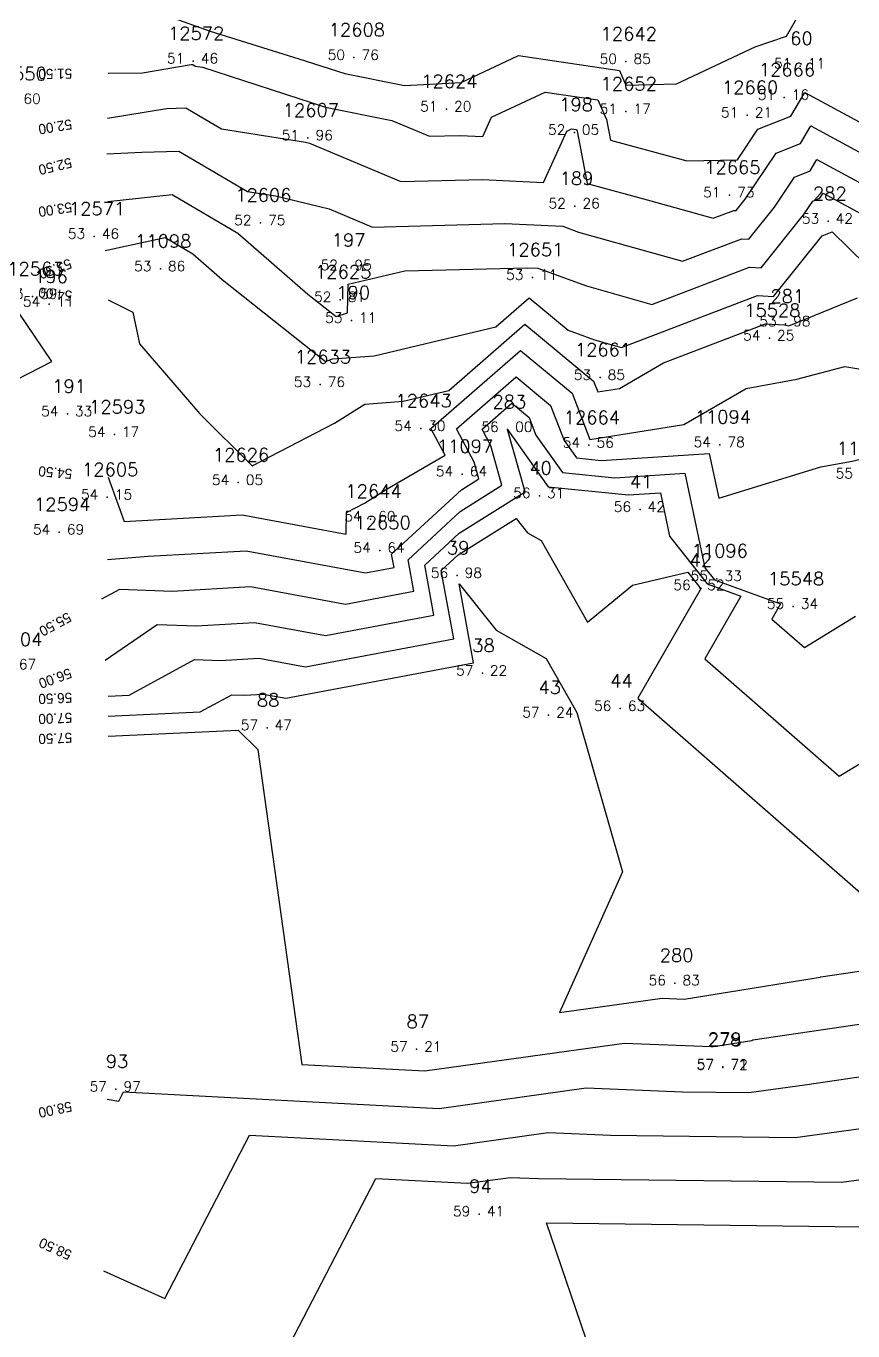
# Model space of a CAD drawing. Header units: millimetres. Extents: x 1412565 to 1412813, y 4931476 to 4931699.
# Drawn here: x 1412707.42 to 1412723.78, y 4931573.15 to 4931598.96 of the extents above; entities that cross this region are included whole.
import ezdxf
from ezdxf.enums import TextEntityAlignment as Align

# ---------------------------------------------------------------- set-up
doc = ezdxf.new("R2010")
doc.units = ezdxf.units.MM
for name, color, linetype in [('CIVIL', 50, 'Continuous'), ('CIVIL-DRAW', 80, 'Continuous'), ('CIVIL-NONAME', 130, 'Continuous'), ('CIVIL-TEXT', 240, 'Continuous'), ('CIVIL-Z', 50, 'Continuous'), ('Tcontours0', 7, 'Continuous'), ('Tcontours1', 7, 'Continuous'), ('Tcontours2', 7, 'Continuous')]:
    doc.layers.add(name, color=color, linetype=linetype)
doc.styles.add('CIVILCADMAIN', font='TXT.SHX')
doc.styles.add('MAVAT_HebTXT', font='hebtxt.shx')
doc.styles.get("Standard").update_dxf_attribs({"font": 'arial.ttf'})

# ---------------------------------------------------------------- blocks, each defined once
blk = doc.blocks.new('CIVIL-ZZ')
at = {"layer": 'CIVIL-DRAW'}
blk.add_point((0, 0), dxfattribs=at)
at = {"layer": 'CIVIL-NONAME'}
blk.add_attdef('NAME', text='', height=1.8, dxfattribs=at).set_placement((0, 2.1), align=Align.CENTER)
at = {"layer": 'CIVIL-TEXT', "flags": 8}
blk.add_attdef('TEXT', text='', height=2, dxfattribs=at).set_placement((0.2, -3.3), align=Align.CENTER)
at = {"layer": 'CIVIL-Z'}
blk.add_attdef('Z1', text='', height=1.6, dxfattribs=at).set_placement((-0.75, -0.225), align=Align.RIGHT)
blk.add_attdef('Z2', (0.75, -0.225), '', height=1.6, dxfattribs=at)

msp = doc.modelspace()

# ---------------------------------------------------------------- linework, layer by layer
at = {"layer": 'Tcontours0', "elevation": 55}
msp.add_lwpolyline([(1412709.034, 4931588.41), (1412709.839, 4931588.473), (1412711.778, 4931588.583), (1412714.136, 4931588.143), (1412714.703, 4931588.251), (1412714.655, 4931588.513), (1412716.035, 4931589.791), (1412716.38, 4931590.007), (1412716.288, 4931590.333), (1412715.938, 4931590.992), (1412717.12, 4931592.022), (1412717.801, 4931591.459), (1412718.068, 4931590.765), (1412718.314, 4931590.419), (1412718.799, 4931590.37), (1412720.938, 4931590.508), (1412721.126, 4931589.62), (1412723.144, 4931590.24), (1412723.764, 4931590.353), (1412724.075, 4931590.434)], dxfattribs=at)
at = {"layer": 'Tcontours1'}
for points, elevation in [([(1412710.251, 4931599.152), (1412711.067, 4931598.865), (1412712.82, 4931598.316), (1412713.728, 4931598.022), (1412714.908, 4931597.784), (1412716.032, 4931597.846), (1412717.164, 4931598.379), (1412719.162, 4931598.085), (1412719.29, 4931597.796), (1412720.29, 4931597.818), (1412721.848, 4931598.555), (1412722.465, 4931598.76), (1412722.896, 4931599.514)], 51), ([(1412709.036, 4931597.141), (1412710.201, 4931597.333), (1412710.584, 4931597.345), (1412711.287, 4931596.93), (1412712.952, 4931596.665), (1412713.031, 4931596.646), (1412714.839, 4931595.885), (1412716.452, 4931595.925), (1412717.657, 4931595.871), (1412718.121, 4931596.887), (1412718.217, 4931596.932), (1412718.312, 4931596.918), (1412718.328, 4931596.883), (1412718.521, 4931595.846), (1412719.781, 4931595.508), (1412721.014, 4931595.16), (1412721.425, 4931595.317), (1412721.473, 4931595.314), (1412721.652, 4931595.537), (1412722.262, 4931596.449), (1412722.743, 4931596.639), (1412722.952, 4931596.987), (1412726.003, 4931595.337)], 52), ([(1412709.038, 4931595.492), (1412710.313, 4931595.633), (1412711.614, 4931594.865), (1412712.996, 4931593.66), (1412713.56, 4931593.214), (1412713.779, 4931593.29), (1412713.798, 4931593.855), (1412714.917, 4931594.121), (1412717.342, 4931594.182), (1412717.549, 4931594.172), (1412718.513, 4931593.822), (1412719.806, 4931593.457), (1412721.738, 4931594.194), (1412721.967, 4931594.181), (1412722.805, 4931595.229), (1412722.986, 4931595.499), (1412723.128, 4931595.555), (1412723.19, 4931595.658), (1412724.092, 4931595.17)], 53), ([(1412706.744, 4931591.717), (1412707.932, 4931592.325), (1412706.956, 4931593.773)], 54), ([(1412709.044, 4931593.547), (1412709.532, 4931593.305), (1412709.669, 4931592.679), (1412710.858, 4931591.29), (1412711.899, 4931590.264), (1412713.526, 4931591.11), (1412714.124, 4931591.483), (1412714.885, 4931591.539), (1412715.787, 4931591.754), (1412717.289, 4931593.063), (1412718.652, 4931591.938), (1412718.734, 4931591.727), (1412719.162, 4931591.795), (1412720.036, 4931592.303), (1412722.052, 4931593.071), (1412722.426, 4931593.049), (1412722.512, 4931593.035), (1412723.87, 4931593.586)], 54), ([(1412708.987, 4931586.415), (1412710.017, 4931587.126), (1412710.791, 4931587.099), (1412711.945, 4931587.165), (1412713.348, 4931586.903), (1412715.49, 4931587.309), (1412715.309, 4931588.299), (1412715.992, 4931588.932), (1412717.296, 4931589.75), (1412716.95, 4931590.98), (1412717.754, 4931589.847), (1412719.342, 4931589.687), (1412719.975, 4931589.728), (1412720.156, 4931588.872), (1412720.899, 4931587.929), (1412721.565, 4931587.687), (1412720.85, 4931586.447), (1412723.512, 4931584.121), (1412724.576, 4931584.772)], 56), ([(1412709.049, 4931585.313), (1412710.869, 4931585.393), (1412711.495, 4931585.734), (1412711.743, 4931585.726), (1412712.112, 4931585.747), (1412712.56, 4931585.663), (1412716.277, 4931586.367), (1412715.992, 4931587.929), (1412716.723, 4931587.009), (1412717.714, 4931586.45), (1412718.319, 4931585.381), (1412719.223, 4931582.228), (1412717.974, 4931579.444), (1412720.005, 4931579.729), (1412720.441, 4931579.711), (1412720.444, 4931579.709), (1412723.134, 4931580.145), (1412723.145, 4931580.151), (1412724.988, 4931580.423)], 57), ([(1412709.029, 4931577.735), (1412709.255, 4931577.696), (1412709.35, 4931577.879), (1412715.595, 4931577.549), (1412718.505, 4931577.958), (1412720.411, 4931577.88), (1412721.723, 4931577.863), (1412722.828, 4931578.014), (1412726.589, 4931578.569)], 58), ([(1412711.395, 4931570.484), (1412714.343, 4931576.163), (1412716.159, 4931576.068), (1412717.005, 4931576.186), (1412717.559, 4931576.164), (1412723.553, 4931576.089), (1412727.797, 4931576.666), (1412728.097, 4931576.687), (1412730.043, 4931577.2), (1412730.813, 4931577.414), (1412730.907, 4931577.459), (1412731.116, 4931577.467), (1412733.091, 4931577.418), (1412733.77, 4931577.376), (1412735.116, 4931576.883), (1412735.683, 4931576.763), (1412736.734, 4931576.907), (1412739.867, 4931577.607), (1412741.879, 4931577.492), (1412743.971, 4931577.395), (1412745.531, 4931577.382), (1412746.533, 4931577.038), (1412746.96, 4931577.032)], 59)]:
    msp.add_lwpolyline(points, dxfattribs=dict(at, elevation=elevation))
at = {"layer": 'Tcontours2'}
for points, elevation in [([(1412709.05, 4931598.032), (1412709.727, 4931598.041), (1412710.691, 4931598.201), (1412710.719, 4931598.201), (1412710.771, 4931598.171), (1412710.912, 4931598.148), (1412713.349, 4931597.359), (1412714.658, 4931597.095), (1412715.402, 4931596.782), (1412716.007, 4931596.797), (1412716.459, 4931596.777), (1412716.633, 4931597.158), (1412717.691, 4931597.656), (1412718.737, 4931597.502), (1412718.907, 4931597.116), (1412718.984, 4931596.704), (1412720.498, 4931596.298), (1412721.495, 4931596.319), (1412721.9, 4931596.924), (1412722.551, 4931597.181), (1412722.833, 4931597.652), (1412725.068, 4931596.443)], 51.5), ([(1412709.021, 4931596.433), (1412709.711, 4931596.466), (1412710.448, 4931596.489), (1412711.802, 4931595.69), (1412712.357, 4931595.602), (1412713.42, 4931595.348), (1412714.277, 4931594.987), (1412716.897, 4931595.054), (1412718.043, 4931595.002), (1412718.355, 4931594.888), (1412720.41, 4931594.309), (1412721.581, 4931594.755), (1412721.72, 4931594.747), (1412722.228, 4931595.383), (1412722.624, 4931595.974), (1412722.936, 4931596.097), (1412723.071, 4931596.323), (1412725.048, 4931595.253)], 52.5), ([(1412708.985, 4931594.522), (1412710.178, 4931594.777), (1412710.722, 4931594.455), (1412711.301, 4931593.951), (1412713.349, 4931592.33), (1412713.488, 4931592.378), (1412714.309, 4931592.439), (1412716.716, 4931593.01), (1412717.374, 4931593.584), (1412718.146, 4931592.946), (1412718.67, 4931592.756), (1412719.203, 4931592.606), (1412721.895, 4931593.632), (1412722.213, 4931593.614), (1412723.17, 4931594.81), (1412723.37, 4931594.891), (1412725.368, 4931592.935)], 53.5), ([(1412709.046, 4931590.038), (1412709.363, 4931589.159), (1412711.695, 4931589.292), (1412713.756, 4931588.908), (1412713.764, 4931589.341), (1412714.121, 4931589.527), (1412714.57, 4931589.807), (1412715.712, 4931590.471), (1412715.432, 4931590.998), (1412717.204, 4931592.542), (1412718.227, 4931591.699), (1412718.579, 4931590.783), (1412720.436, 4931591.08), (1412721.668, 4931591.795), (1412722.675, 4931591.978), (1412723.624, 4931592.228), (1412724.057, 4931592.154)], 54.5), ([(1412708.922, 4931587.629), (1412709.278, 4931587.822), (1412710.315, 4931587.786), (1412711.862, 4931587.874), (1412713.742, 4931587.523), (1412715.097, 4931587.78), (1412714.982, 4931588.406), (1412716.013, 4931589.361), (1412716.838, 4931589.879), (1412716.619, 4931590.656), (1412716.444, 4931590.986), (1412717.035, 4931591.501), (1412717.376, 4931591.22), (1412717.509, 4931590.872), (1412718.034, 4931590.133), (1412719.07, 4931590.028), (1412720.456, 4931590.118), (1412720.853, 4931588.244), (1412721.041, 4931588.004), (1412722.349, 4931587.53), (1412722.176, 4931587.229), (1412722.821, 4931586.666), (1412723.834, 4931587.286)], 55.5), ([(1412709.049, 4931585.708), (1412709.463, 4931585.727), (1412710.756, 4931586.43), (1412711.267, 4931586.412), (1412712.028, 4931586.456), (1412712.954, 4931586.283), (1412715.883, 4931586.838), (1412715.636, 4931588.193), (1412715.971, 4931588.502), (1412717.118, 4931589.222), (1412717.344, 4931588.937), (1412717.617, 4931588.783), (1412718.53, 4931587.17), (1412719.421, 4931587.899), (1412720.514, 4931588.16), (1412720.756, 4931587.853), (1412720.781, 4931587.844), (1412719.525, 4931585.664), (1412724.203, 4931581.576)], 56.5), ([(1412709.049, 4931584.917), (1412711.617, 4931585.031), (1412712.011, 4931584.651), (1412712.88, 4931578.419), (1412715.313, 4931578.29), (1412719.255, 4931578.843), (1412720.975, 4931578.773), (1412720.983, 4931578.766), (1412721.779, 4931578.895), (1412721.801, 4931578.907), (1412725.789, 4931579.496)], 57.5), ([(1412708.957, 4931574.338), (1412710.17, 4931573.791), (1412711.846, 4931577.021), (1412715.877, 4931576.808), (1412717.755, 4931577.072), (1412718.985, 4931577.022), (1412722.638, 4931576.976), (1412725.718, 4931577.395), (1412727.39, 4931577.642), (1412728.19, 4931577.984), (1412728.447, 4931578.056), (1412729.481, 4931578.547), (1412731.777, 4931578.637), (1412731.816, 4931578.636), (1412734.382, 4931578.476), (1412734.723, 4931578.351), (1412736.38, 4931578), (1412738.83, 4931578.472), (1412739.23, 4931578.357), (1412739.469, 4931578.323), (1412742.039, 4931578.177), (1412743.053, 4931578.13), (1412745.588, 4931578.108), (1412746.965, 4931577.595)], 58.5), ([(1412708.97, 4931569.856), (1412710.308, 4931569.302), (1412711.247, 4931567.857), (1412711.675, 4931568.938), (1412711.674, 4931568.942), (1412712.353, 4931569.157), (1412719.828, 4931569.002), (1412719.475, 4931570.142), (1412717.722, 4931575.286), (1412724.468, 4931575.202), (1412726.632, 4931575.496), (1412728.43, 4931575.623), (1412730.227, 4931576.096), (1412731.939, 4931575.469), (1412732.286, 4931574.723), (1412732.687, 4931575.46), (1412735.344, 4931575.6), (1412737.116, 4931576.085), (1412740.63, 4931576.87), (1412741.719, 4931576.808), (1412744.889, 4931576.661), (1412745.474, 4931576.656), (1412745.85, 4931576.527), (1412746.958, 4931576.436)], 59.5)]:
    msp.add_lwpolyline(points, dxfattribs=dict(at, elevation=elevation))

# ---------------------------------------------------------------- block references
at = {"layer": 'CIVIL'}
ref = msp.add_blockref('CIVIL-ZZ', (1412710.73, 4931598.27, 51.46), dxfattribs=dict(at, xscale=0.2, yscale=0.2))
ref.add_attrib('Z2', '46', (1412710.88, 4931598.225), dxfattribs={"layer": 'CIVIL-Z', "height": 0.2, "style": 'CIVILCADMAIN'})
ref.add_attrib('Z1', '51', (1412710.21, 4931598.225), dxfattribs={"layer": 'CIVIL-Z', "height": 0.2, "style": 'CIVILCADMAIN'})
ref.add_attrib('NAME', '12572', (1412710.23, 4931598.69), dxfattribs={"layer": 'CIVIL-NONAME', "height": 0.26, "style": 'CIVILCADMAIN'})
ref = msp.add_blockref('CIVIL-ZZ', (1412713.91, 4931598.34, 50.76), dxfattribs=dict(at, xscale=0.2, yscale=0.2))
ref.add_attrib('Z2', '76', (1412714.06, 4931598.295), dxfattribs={"layer": 'CIVIL-Z', "height": 0.2, "style": 'CIVILCADMAIN'})
ref.add_attrib('Z1', '50', (1412713.39, 4931598.295), dxfattribs={"layer": 'CIVIL-Z', "height": 0.2, "style": 'CIVILCADMAIN'})
ref.add_attrib('NAME', '12608', (1412713.41, 4931598.76), dxfattribs={"layer": 'CIVIL-NONAME', "height": 0.26, "style": 'CIVILCADMAIN'})
ref = msp.add_blockref('CIVIL-ZZ', (1412719.29, 4931598.26, 50.85), dxfattribs=dict(at, xscale=0.2, yscale=0.2))
ref.add_attrib('Z2', '85', (1412719.44, 4931598.215), dxfattribs={"layer": 'CIVIL-Z', "height": 0.2, "style": 'CIVILCADMAIN'})
ref.add_attrib('Z1', '50', (1412718.77, 4931598.215), dxfattribs={"layer": 'CIVIL-Z', "height": 0.2, "style": 'CIVILCADMAIN'})
ref.add_attrib('NAME', '12642', (1412718.79, 4931598.68), dxfattribs={"layer": 'CIVIL-NONAME', "height": 0.26, "style": 'CIVILCADMAIN'})
ref = msp.add_blockref('CIVIL-ZZ', (1412722.74, 4931598.17, 51.11), dxfattribs=dict(at, xscale=0.2, yscale=0.2))
ref.add_attrib('Z2', '11', (1412722.89, 4931598.125), dxfattribs={"layer": 'CIVIL-Z', "height": 0.2, "style": 'CIVILCADMAIN'})
ref.add_attrib('Z1', '51', (1412722.22, 4931598.125), dxfattribs={"layer": 'CIVIL-Z', "height": 0.2, "style": 'CIVILCADMAIN'})
ref.add_attrib('NAME', '60', (1412722.54, 4931598.59), dxfattribs={"layer": 'CIVIL-NONAME', "height": 0.26, "style": 'CIVILCADMAIN'})
ref = msp.add_blockref('CIVIL-ZZ', (1412722.42, 4931597.55, 51.16), dxfattribs=dict(at, xscale=0.2, yscale=0.2))
ref.add_attrib('Z2', '16', (1412722.57, 4931597.505), dxfattribs={"layer": 'CIVIL-Z', "height": 0.2, "style": 'CIVILCADMAIN'})
ref.add_attrib('Z1', '51', (1412721.9, 4931597.505), dxfattribs={"layer": 'CIVIL-Z', "height": 0.2, "style": 'CIVILCADMAIN'})
ref.add_attrib('NAME', '12666', (1412721.92, 4931597.97), dxfattribs={"layer": 'CIVIL-NONAME', "height": 0.26, "style": 'CIVILCADMAIN'})
ref = msp.add_blockref('CIVIL-ZZ', (1412707.22, 4931597.47, 51.6), dxfattribs=dict(at, xscale=0.2, yscale=0.2))
ref.add_attrib('Z2', '60', (1412707.37, 4931597.425), dxfattribs={"layer": 'CIVIL-Z', "height": 0.2, "style": 'CIVILCADMAIN'})
ref.add_attrib('Z1', '51', (1412706.7, 4931597.425), dxfattribs={"layer": 'CIVIL-Z', "height": 0.2, "style": 'CIVILCADMAIN'})
ref.add_attrib('NAME', '12550', (1412706.72, 4931597.89), dxfattribs={"layer": 'CIVIL-NONAME', "height": 0.26, "style": 'CIVILCADMAIN'})
ref = msp.add_blockref('CIVIL-ZZ', (1412715.74, 4931597.32, 51.2), dxfattribs=dict(at, xscale=0.2, yscale=0.2))
ref.add_attrib('Z2', '20', (1412715.89, 4931597.275), dxfattribs={"layer": 'CIVIL-Z', "height": 0.2, "style": 'CIVILCADMAIN'})
ref.add_attrib('Z1', '51', (1412715.22, 4931597.275), dxfattribs={"layer": 'CIVIL-Z', "height": 0.2, "style": 'CIVILCADMAIN'})
ref.add_attrib('NAME', '12624', (1412715.24, 4931597.74), dxfattribs={"layer": 'CIVIL-NONAME', "height": 0.26, "style": 'CIVILCADMAIN'})
ref = msp.add_blockref('CIVIL-ZZ', (1412719.29, 4931597.27, 51.17), dxfattribs=dict(at, xscale=0.2, yscale=0.2))
ref.add_attrib('Z2', '17', (1412719.44, 4931597.225), dxfattribs={"layer": 'CIVIL-Z', "height": 0.2, "style": 'CIVILCADMAIN'})
ref.add_attrib('Z1', '51', (1412718.77, 4931597.225), dxfattribs={"layer": 'CIVIL-Z', "height": 0.2, "style": 'CIVILCADMAIN'})
ref.add_attrib('NAME', '12652', (1412718.79, 4931597.69), dxfattribs={"layer": 'CIVIL-NONAME', "height": 0.26, "style": 'CIVILCADMAIN'})
ref = msp.add_blockref('CIVIL-ZZ', (1412721.69, 4931597.2, 51.21), dxfattribs=dict(at, xscale=0.2, yscale=0.2))
ref.add_attrib('Z2', '21', (1412721.84, 4931597.155), dxfattribs={"layer": 'CIVIL-Z', "height": 0.2, "style": 'CIVILCADMAIN'})
ref.add_attrib('Z1', '51', (1412721.17, 4931597.155), dxfattribs={"layer": 'CIVIL-Z', "height": 0.2, "style": 'CIVILCADMAIN'})
ref.add_attrib('NAME', '12660', (1412721.19, 4931597.62), dxfattribs={"layer": 'CIVIL-NONAME', "height": 0.26, "style": 'CIVILCADMAIN'})
ref = msp.add_blockref('CIVIL-ZZ', (1412713, 4931596.75, 51.96), dxfattribs=dict(at, xscale=0.2, yscale=0.2))
ref.add_attrib('Z2', '96', (1412713.15, 4931596.705), dxfattribs={"layer": 'CIVIL-Z', "height": 0.2, "style": 'CIVILCADMAIN'})
ref.add_attrib('Z1', '51', (1412712.48, 4931596.705), dxfattribs={"layer": 'CIVIL-Z', "height": 0.2, "style": 'CIVILCADMAIN'})
ref.add_attrib('NAME', '12607', (1412712.5, 4931597.17), dxfattribs={"layer": 'CIVIL-NONAME', "height": 0.26, "style": 'CIVILCADMAIN'})
ref = msp.add_blockref('CIVIL-ZZ', (1412718.27, 4931596.86, 52.05), dxfattribs=dict(at, xscale=0.2, yscale=0.2))
ref.add_attrib('Z2', '05', (1412718.42, 4931596.815), dxfattribs={"layer": 'CIVIL-Z', "height": 0.2, "style": 'CIVILCADMAIN'})
ref.add_attrib('Z1', '52', (1412717.75, 4931596.815), dxfattribs={"layer": 'CIVIL-Z', "height": 0.2, "style": 'CIVILCADMAIN'})
ref.add_attrib('NAME', '198', (1412717.97, 4931597.28), dxfattribs={"layer": 'CIVIL-NONAME', "height": 0.26, "style": 'CIVILCADMAIN'})
ref = msp.add_blockref('CIVIL-ZZ', (1412721.34, 4931595.62, 51.73), dxfattribs=dict(at, xscale=0.2, yscale=0.2))
ref.add_attrib('Z2', '73', (1412721.49, 4931595.575), dxfattribs={"layer": 'CIVIL-Z', "height": 0.2, "style": 'CIVILCADMAIN'})
ref.add_attrib('Z1', '51', (1412720.82, 4931595.575), dxfattribs={"layer": 'CIVIL-Z', "height": 0.2, "style": 'CIVILCADMAIN'})
ref.add_attrib('NAME', '12665', (1412720.84, 4931596.04), dxfattribs={"layer": 'CIVIL-NONAME', "height": 0.26, "style": 'CIVILCADMAIN'})
ref = msp.add_blockref('CIVIL-ZZ', (1412718.28, 4931595.4, 52.26), dxfattribs=dict(at, xscale=0.2, yscale=0.2))
ref.add_attrib('Z2', '26', (1412718.43, 4931595.355), dxfattribs={"layer": 'CIVIL-Z', "height": 0.2, "style": 'CIVILCADMAIN'})
ref.add_attrib('Z1', '52', (1412717.76, 4931595.355), dxfattribs={"layer": 'CIVIL-Z', "height": 0.2, "style": 'CIVILCADMAIN'})
ref.add_attrib('NAME', '189', (1412717.98, 4931595.82), dxfattribs={"layer": 'CIVIL-NONAME', "height": 0.26, "style": 'CIVILCADMAIN'})
ref = msp.add_blockref('CIVIL-ZZ', (1412712.06, 4931595.07, 52.75), dxfattribs=dict(at, xscale=0.2, yscale=0.2))
ref.add_attrib('Z2', '75', (1412712.21, 4931595.025), dxfattribs={"layer": 'CIVIL-Z', "height": 0.2, "style": 'CIVILCADMAIN'})
ref.add_attrib('Z1', '52', (1412711.54, 4931595.025), dxfattribs={"layer": 'CIVIL-Z', "height": 0.2, "style": 'CIVILCADMAIN'})
ref.add_attrib('NAME', '12606', (1412711.56, 4931595.49), dxfattribs={"layer": 'CIVIL-NONAME', "height": 0.26, "style": 'CIVILCADMAIN'})
ref = msp.add_blockref('CIVIL-ZZ', (1412723.29, 4931595.1, 53.42), dxfattribs=dict(at, xscale=0.2, yscale=0.2))
ref.add_attrib('Z2', '42', (1412723.44, 4931595.055), dxfattribs={"layer": 'CIVIL-Z', "height": 0.2, "style": 'CIVILCADMAIN'})
ref.add_attrib('Z1', '53', (1412722.77, 4931595.055), dxfattribs={"layer": 'CIVIL-Z', "height": 0.2, "style": 'CIVILCADMAIN'})
ref.add_attrib('NAME', '282', (1412722.99, 4931595.52), dxfattribs={"layer": 'CIVIL-NONAME', "height": 0.26, "style": 'CIVILCADMAIN'})
ref = msp.add_blockref('CIVIL-ZZ', (1412708.77, 4931594.8, 53.46), dxfattribs=dict(at, xscale=0.2, yscale=0.2))
ref.add_attrib('Z2', '46', (1412708.92, 4931594.755), dxfattribs={"layer": 'CIVIL-Z', "height": 0.2, "style": 'CIVILCADMAIN'})
ref.add_attrib('Z1', '53', (1412708.25, 4931594.755), dxfattribs={"layer": 'CIVIL-Z', "height": 0.2, "style": 'CIVILCADMAIN'})
ref.add_attrib('NAME', '12571', (1412708.27, 4931595.22), dxfattribs={"layer": 'CIVIL-NONAME', "height": 0.26, "style": 'CIVILCADMAIN'})
ref = msp.add_blockref('CIVIL-ZZ', (1412710.08, 4931594.16, 53.86), dxfattribs=dict(at, xscale=0.2, yscale=0.2))
ref.add_attrib('Z2', '86', (1412710.23, 4931594.115), dxfattribs={"layer": 'CIVIL-Z', "height": 0.2, "style": 'CIVILCADMAIN'})
ref.add_attrib('Z1', '53', (1412709.56, 4931594.115), dxfattribs={"layer": 'CIVIL-Z', "height": 0.2, "style": 'CIVILCADMAIN'})
ref.add_attrib('NAME', '11098', (1412709.58, 4931594.58), dxfattribs={"layer": 'CIVIL-NONAME', "height": 0.26, "style": 'CIVILCADMAIN'})
ref = msp.add_blockref('CIVIL-ZZ', (1412713.77, 4931594.18, 52.95), dxfattribs=dict(at, xscale=0.2, yscale=0.2))
ref.add_attrib('Z2', '95', (1412713.92, 4931594.135), dxfattribs={"layer": 'CIVIL-Z', "height": 0.2, "style": 'CIVILCADMAIN'})
ref.add_attrib('Z1', '52', (1412713.25, 4931594.135), dxfattribs={"layer": 'CIVIL-Z', "height": 0.2, "style": 'CIVILCADMAIN'})
ref.add_attrib('NAME', '197', (1412713.47, 4931594.6), dxfattribs={"layer": 'CIVIL-NONAME', "height": 0.26, "style": 'CIVILCADMAIN'})
ref = msp.add_blockref('CIVIL-ZZ', (1412717.44, 4931593.99, 53.11), dxfattribs=dict(at, xscale=0.2, yscale=0.2))
ref.add_attrib('Z2', '11', (1412717.59, 4931593.945), dxfattribs={"layer": 'CIVIL-Z', "height": 0.2, "style": 'CIVILCADMAIN'})
ref.add_attrib('Z1', '53', (1412716.92, 4931593.945), dxfattribs={"layer": 'CIVIL-Z', "height": 0.2, "style": 'CIVILCADMAIN'})
ref.add_attrib('NAME', '12651', (1412716.94, 4931594.41), dxfattribs={"layer": 'CIVIL-NONAME', "height": 0.26, "style": 'CIVILCADMAIN'})
ref = msp.add_blockref('CIVIL-ZZ', (1412707.55, 4931593.61, 53.59), dxfattribs=dict(at, xscale=0.2, yscale=0.2))
ref.add_attrib('Z2', '59', (1412707.7, 4931593.565), dxfattribs={"layer": 'CIVIL-Z', "height": 0.2, "style": 'CIVILCADMAIN'})
ref.add_attrib('Z1', '53', (1412707.03, 4931593.565), dxfattribs={"layer": 'CIVIL-Z', "height": 0.2, "style": 'CIVILCADMAIN'})
ref.add_attrib('NAME', '12563', (1412707.05, 4931594.03), dxfattribs={"layer": 'CIVIL-NONAME', "height": 0.26, "style": 'CIVILCADMAIN'})
ref = msp.add_blockref('CIVIL-ZZ', (1412707.88, 4931593.46, 54.11), dxfattribs=dict(at, xscale=0.2, yscale=0.2))
ref.add_attrib('Z2', '11', (1412708.03, 4931593.415), dxfattribs={"layer": 'CIVIL-Z', "height": 0.2, "style": 'CIVILCADMAIN'})
ref.add_attrib('Z1', '54', (1412707.36, 4931593.415), dxfattribs={"layer": 'CIVIL-Z', "height": 0.2, "style": 'CIVILCADMAIN'})
ref.add_attrib('NAME', '196', (1412707.58, 4931593.88), dxfattribs={"layer": 'CIVIL-NONAME', "height": 0.26, "style": 'CIVILCADMAIN'})
ref = msp.add_blockref('CIVIL-ZZ', (1412713.64, 4931593.55, 52.81), dxfattribs=dict(at, xscale=0.2, yscale=0.2))
ref.add_attrib('Z2', '81', (1412713.79, 4931593.505), dxfattribs={"layer": 'CIVIL-Z', "height": 0.2, "style": 'CIVILCADMAIN'})
ref.add_attrib('Z1', '52', (1412713.12, 4931593.505), dxfattribs={"layer": 'CIVIL-Z', "height": 0.2, "style": 'CIVILCADMAIN'})
ref.add_attrib('NAME', '12625', (1412713.14, 4931593.97), dxfattribs={"layer": 'CIVIL-NONAME', "height": 0.26, "style": 'CIVILCADMAIN'})
ref = msp.add_blockref('CIVIL-ZZ', (1412713.86, 4931593.14, 53.11), dxfattribs=dict(at, xscale=0.2, yscale=0.2))
ref.add_attrib('Z2', '11', (1412714.01, 4931593.095), dxfattribs={"layer": 'CIVIL-Z', "height": 0.2, "style": 'CIVILCADMAIN'})
ref.add_attrib('Z1', '53', (1412713.34, 4931593.095), dxfattribs={"layer": 'CIVIL-Z', "height": 0.2, "style": 'CIVILCADMAIN'})
ref.add_attrib('NAME', '190', (1412713.56, 4931593.56), dxfattribs={"layer": 'CIVIL-NONAME', "height": 0.26, "style": 'CIVILCADMAIN'})
ref = msp.add_blockref('CIVIL-ZZ', (1412722.45, 4931593.07, 53.98), dxfattribs=dict(at, xscale=0.2, yscale=0.2))
ref.add_attrib('Z2', '98', (1412722.6, 4931593.025), dxfattribs={"layer": 'CIVIL-Z', "height": 0.2, "style": 'CIVILCADMAIN'})
ref.add_attrib('Z1', '53', (1412721.93, 4931593.025), dxfattribs={"layer": 'CIVIL-Z', "height": 0.2, "style": 'CIVILCADMAIN'})
ref.add_attrib('NAME', '281', (1412722.15, 4931593.49), dxfattribs={"layer": 'CIVIL-NONAME', "height": 0.26, "style": 'CIVILCADMAIN'})
ref = msp.add_blockref('CIVIL-ZZ', (1412722.13, 4931592.79, 54.25), dxfattribs=dict(at, xscale=0.2, yscale=0.2))
ref.add_attrib('Z2', '25', (1412722.28, 4931592.745), dxfattribs={"layer": 'CIVIL-Z', "height": 0.2, "style": 'CIVILCADMAIN'})
ref.add_attrib('Z1', '54', (1412721.61, 4931592.745), dxfattribs={"layer": 'CIVIL-Z', "height": 0.2, "style": 'CIVILCADMAIN'})
ref.add_attrib('NAME', '15528', (1412721.63, 4931593.21), dxfattribs={"layer": 'CIVIL-NONAME', "height": 0.26, "style": 'CIVILCADMAIN'})
ref = msp.add_blockref('CIVIL-ZZ', (1412713.24, 4931591.87, 53.76), dxfattribs=dict(at, xscale=0.2, yscale=0.2))
ref.add_attrib('Z2', '76', (1412713.39, 4931591.825), dxfattribs={"layer": 'CIVIL-Z', "height": 0.2, "style": 'CIVILCADMAIN'})
ref.add_attrib('Z1', '53', (1412712.72, 4931591.825), dxfattribs={"layer": 'CIVIL-Z', "height": 0.2, "style": 'CIVILCADMAIN'})
ref.add_attrib('NAME', '12633', (1412712.74, 4931592.29), dxfattribs={"layer": 'CIVIL-NONAME', "height": 0.26, "style": 'CIVILCADMAIN'})
ref = msp.add_blockref('CIVIL-ZZ', (1412718.78, 4931592.01, 53.85), dxfattribs=dict(at, xscale=0.2, yscale=0.2))
ref.add_attrib('Z2', '85', (1412718.93, 4931591.965), dxfattribs={"layer": 'CIVIL-Z', "height": 0.2, "style": 'CIVILCADMAIN'})
ref.add_attrib('Z1', '53', (1412718.26, 4931591.965), dxfattribs={"layer": 'CIVIL-Z', "height": 0.2, "style": 'CIVILCADMAIN'})
ref.add_attrib('NAME', '12661', (1412718.28, 4931592.43), dxfattribs={"layer": 'CIVIL-NONAME', "height": 0.26, "style": 'CIVILCADMAIN'})
ref = msp.add_blockref('CIVIL-ZZ', (1412708.24, 4931591.29, 54.33), dxfattribs=dict(at, xscale=0.2, yscale=0.2))
ref.add_attrib('Z2', '33', (1412708.39, 4931591.245), dxfattribs={"layer": 'CIVIL-Z', "height": 0.2, "style": 'CIVILCADMAIN'})
ref.add_attrib('Z1', '54', (1412707.72, 4931591.245), dxfattribs={"layer": 'CIVIL-Z', "height": 0.2, "style": 'CIVILCADMAIN'})
ref.add_attrib('NAME', '191', (1412707.94, 4931591.71), dxfattribs={"layer": 'CIVIL-NONAME', "height": 0.26, "style": 'CIVILCADMAIN'})
ref = msp.add_blockref('CIVIL-ZZ', (1412709.17, 4931590.88, 54.17), dxfattribs=dict(at, xscale=0.2, yscale=0.2))
ref.add_attrib('Z2', '17', (1412709.32, 4931590.835), dxfattribs={"layer": 'CIVIL-Z', "height": 0.2, "style": 'CIVILCADMAIN'})
ref.add_attrib('Z1', '54', (1412708.65, 4931590.835), dxfattribs={"layer": 'CIVIL-Z', "height": 0.2, "style": 'CIVILCADMAIN'})
ref.add_attrib('NAME', '12593', (1412708.67, 4931591.3), dxfattribs={"layer": 'CIVIL-NONAME', "height": 0.26, "style": 'CIVILCADMAIN'})
ref = msp.add_blockref('CIVIL-ZZ', (1412715.23, 4931591, 54.3), dxfattribs=dict(at, xscale=0.2, yscale=0.2))
ref.add_attrib('Z2', '30', (1412715.38, 4931590.955), dxfattribs={"layer": 'CIVIL-Z', "height": 0.2, "style": 'CIVILCADMAIN'})
ref.add_attrib('Z1', '54', (1412714.71, 4931590.955), dxfattribs={"layer": 'CIVIL-Z', "height": 0.2, "style": 'CIVILCADMAIN'})
ref.add_attrib('NAME', '12643', (1412714.73, 4931591.42), dxfattribs={"layer": 'CIVIL-NONAME', "height": 0.26, "style": 'CIVILCADMAIN'})
ref = msp.add_blockref('CIVIL-ZZ', (1412716.95, 4931590.98, 56), dxfattribs=dict(at, xscale=0.2, yscale=0.2))
ref.add_attrib('Z2', '00', (1412717.1, 4931590.935), dxfattribs={"layer": 'CIVIL-Z', "height": 0.2, "style": 'CIVILCADMAIN'})
ref.add_attrib('Z1', '56', (1412716.43, 4931590.935), dxfattribs={"layer": 'CIVIL-Z', "height": 0.2, "style": 'CIVILCADMAIN'})
ref.add_attrib('NAME', '283', (1412716.65, 4931591.4), dxfattribs={"layer": 'CIVIL-NONAME', "height": 0.26, "style": 'CIVILCADMAIN'})
ref = msp.add_blockref('CIVIL-ZZ', (1412718.56, 4931590.67, 54.56), dxfattribs=dict(at, xscale=0.2, yscale=0.2))
ref.add_attrib('Z2', '56', (1412718.71, 4931590.625), dxfattribs={"layer": 'CIVIL-Z', "height": 0.2, "style": 'CIVILCADMAIN'})
ref.add_attrib('Z1', '54', (1412718.04, 4931590.625), dxfattribs={"layer": 'CIVIL-Z', "height": 0.2, "style": 'CIVILCADMAIN'})
ref.add_attrib('NAME', '12664', (1412718.06, 4931591.09), dxfattribs={"layer": 'CIVIL-NONAME', "height": 0.26, "style": 'CIVILCADMAIN'})
ref = msp.add_blockref('CIVIL-ZZ', (1412721.15, 4931590.68, 54.78), dxfattribs=dict(at, xscale=0.2, yscale=0.2))
ref.add_attrib('Z2', '78', (1412721.3, 4931590.635), dxfattribs={"layer": 'CIVIL-Z', "height": 0.2, "style": 'CIVILCADMAIN'})
ref.add_attrib('Z1', '54', (1412720.63, 4931590.635), dxfattribs={"layer": 'CIVIL-Z', "height": 0.2, "style": 'CIVILCADMAIN'})
ref.add_attrib('NAME', '11094', (1412720.65, 4931591.1), dxfattribs={"layer": 'CIVIL-NONAME', "height": 0.26, "style": 'CIVILCADMAIN'})
ref = msp.add_blockref('CIVIL-ZZ', (1412716.05, 4931590.1, 54.64), dxfattribs=dict(at, xscale=0.2, yscale=0.2))
ref.add_attrib('Z2', '64', (1412716.2, 4931590.055), dxfattribs={"layer": 'CIVIL-Z', "height": 0.2, "style": 'CIVILCADMAIN'})
ref.add_attrib('Z1', '54', (1412715.53, 4931590.055), dxfattribs={"layer": 'CIVIL-Z', "height": 0.2, "style": 'CIVILCADMAIN'})
ref.add_attrib('NAME', '11097', (1412715.55, 4931590.52), dxfattribs={"layer": 'CIVIL-NONAME', "height": 0.26, "style": 'CIVILCADMAIN'})
ref = msp.add_blockref('CIVIL-ZZ', (1412723.96, 4931590.06, 55.09), dxfattribs=dict(at, xscale=0.2, yscale=0.2))
ref.add_attrib('Z2', '09', (1412724.11, 4931590.015), dxfattribs={"layer": 'CIVIL-Z', "height": 0.2, "style": 'CIVILCADMAIN'})
ref.add_attrib('Z1', '55', (1412723.44, 4931590.015), dxfattribs={"layer": 'CIVIL-Z', "height": 0.2, "style": 'CIVILCADMAIN'})
ref.add_attrib('NAME', '11086', (1412723.46, 4931590.48), dxfattribs={"layer": 'CIVIL-NONAME', "height": 0.26, "style": 'CIVILCADMAIN'})
ref = msp.add_blockref('CIVIL-ZZ', (1412711.62, 4931589.93, 54.05), dxfattribs=dict(at, xscale=0.2, yscale=0.2))
ref.add_attrib('Z2', '05', (1412711.77, 4931589.885), dxfattribs={"layer": 'CIVIL-Z', "height": 0.2, "style": 'CIVILCADMAIN'})
ref.add_attrib('Z1', '54', (1412711.1, 4931589.885), dxfattribs={"layer": 'CIVIL-Z', "height": 0.2, "style": 'CIVILCADMAIN'})
ref.add_attrib('NAME', '12626', (1412711.12, 4931590.35), dxfattribs={"layer": 'CIVIL-NONAME', "height": 0.26, "style": 'CIVILCADMAIN'})
ref = msp.add_blockref('CIVIL-ZZ', (1412709.03, 4931589.64, 54.15), dxfattribs=dict(at, xscale=0.2, yscale=0.2))
ref.add_attrib('Z2', '15', (1412709.18, 4931589.595), dxfattribs={"layer": 'CIVIL-Z', "height": 0.2, "style": 'CIVILCADMAIN'})
ref.add_attrib('Z1', '54', (1412708.51, 4931589.595), dxfattribs={"layer": 'CIVIL-Z', "height": 0.2, "style": 'CIVILCADMAIN'})
ref.add_attrib('NAME', '12605', (1412708.53, 4931590.06), dxfattribs={"layer": 'CIVIL-NONAME', "height": 0.26, "style": 'CIVILCADMAIN'})
ref = msp.add_blockref('CIVIL-ZZ', (1412717.58, 4931589.67, 56.31), dxfattribs=dict(at, xscale=0.2, yscale=0.2))
ref.add_attrib('Z2', '31', (1412717.73, 4931589.625), dxfattribs={"layer": 'CIVIL-Z', "height": 0.2, "style": 'CIVILCADMAIN'})
ref.add_attrib('Z1', '56', (1412717.06, 4931589.625), dxfattribs={"layer": 'CIVIL-Z', "height": 0.2, "style": 'CIVILCADMAIN'})
ref.add_attrib('NAME', '40', (1412717.38, 4931590.09), dxfattribs={"layer": 'CIVIL-NONAME', "height": 0.26, "style": 'CIVILCADMAIN'})
ref = msp.add_blockref('CIVIL-ZZ', (1412719.57, 4931589.4, 56.42), dxfattribs=dict(at, xscale=0.2, yscale=0.2))
ref.add_attrib('Z2', '42', (1412719.72, 4931589.355), dxfattribs={"layer": 'CIVIL-Z', "height": 0.2, "style": 'CIVILCADMAIN'})
ref.add_attrib('Z1', '56', (1412719.05, 4931589.355), dxfattribs={"layer": 'CIVIL-Z', "height": 0.2, "style": 'CIVILCADMAIN'})
ref.add_attrib('NAME', '41', (1412719.37, 4931589.82), dxfattribs={"layer": 'CIVIL-NONAME', "height": 0.26, "style": 'CIVILCADMAIN'})
ref = msp.add_blockref('CIVIL-ZZ', (1412714.24, 4931589.21, 54.6), dxfattribs=dict(at, xscale=0.2, yscale=0.2))
ref.add_attrib('Z2', '60', (1412714.39, 4931589.165), dxfattribs={"layer": 'CIVIL-Z', "height": 0.2, "style": 'CIVILCADMAIN'})
ref.add_attrib('Z1', '54', (1412713.72, 4931589.165), dxfattribs={"layer": 'CIVIL-Z', "height": 0.2, "style": 'CIVILCADMAIN'})
ref.add_attrib('NAME', '12644', (1412713.74, 4931589.63), dxfattribs={"layer": 'CIVIL-NONAME', "height": 0.26, "style": 'CIVILCADMAIN'})
ref = msp.add_blockref('CIVIL-ZZ', (1412708.08, 4931588.95, 54.69), dxfattribs=dict(at, xscale=0.2, yscale=0.2))
ref.add_attrib('Z2', '69', (1412708.23, 4931588.905), dxfattribs={"layer": 'CIVIL-Z', "height": 0.2, "style": 'CIVILCADMAIN'})
ref.add_attrib('Z1', '54', (1412707.56, 4931588.905), dxfattribs={"layer": 'CIVIL-Z', "height": 0.2, "style": 'CIVILCADMAIN'})
ref.add_attrib('NAME', '12594', (1412707.58, 4931589.37), dxfattribs={"layer": 'CIVIL-NONAME', "height": 0.26, "style": 'CIVILCADMAIN'})
ref = msp.add_blockref('CIVIL-ZZ', (1412714.42, 4931588.59, 54.64), dxfattribs=dict(at, xscale=0.2, yscale=0.2))
ref.add_attrib('Z2', '64', (1412714.57, 4931588.545), dxfattribs={"layer": 'CIVIL-Z', "height": 0.2, "style": 'CIVILCADMAIN'})
ref.add_attrib('Z1', '54', (1412713.9, 4931588.545), dxfattribs={"layer": 'CIVIL-Z', "height": 0.2, "style": 'CIVILCADMAIN'})
ref.add_attrib('NAME', '12650', (1412713.92, 4931589.01), dxfattribs={"layer": 'CIVIL-NONAME', "height": 0.26, "style": 'CIVILCADMAIN'})
ref = msp.add_blockref('CIVIL-ZZ', (1412715.95, 4931588.09, 56.98), dxfattribs=dict(at, xscale=0.2, yscale=0.2))
ref.add_attrib('Z2', '98', (1412716.1, 4931588.045), dxfattribs={"layer": 'CIVIL-Z', "height": 0.2, "style": 'CIVILCADMAIN'})
ref.add_attrib('Z1', '56', (1412715.43, 4931588.045), dxfattribs={"layer": 'CIVIL-Z', "height": 0.2, "style": 'CIVILCADMAIN'})
ref.add_attrib('NAME', '39', (1412715.75, 4931588.51), dxfattribs={"layer": 'CIVIL-NONAME', "height": 0.26, "style": 'CIVILCADMAIN'})
ref = msp.add_blockref('CIVIL-ZZ', (1412721.09, 4931588.03, 55.33), dxfattribs=dict(at, xscale=0.2, yscale=0.2))
ref.add_attrib('Z2', '33', (1412721.24, 4931587.985), dxfattribs={"layer": 'CIVIL-Z', "height": 0.2, "style": 'CIVILCADMAIN'})
ref.add_attrib('Z1', '55', (1412720.57, 4931587.985), dxfattribs={"layer": 'CIVIL-Z', "height": 0.2, "style": 'CIVILCADMAIN'})
ref.add_attrib('NAME', '11096', (1412720.59, 4931588.45), dxfattribs={"layer": 'CIVIL-NONAME', "height": 0.26, "style": 'CIVILCADMAIN'})
ref = msp.add_blockref('CIVIL-ZZ', (1412720.75, 4931587.85, 56.52), dxfattribs=dict(at, xscale=0.2, yscale=0.2))
ref.add_attrib('Z2', '52', (1412720.9, 4931587.805), dxfattribs={"layer": 'CIVIL-Z', "height": 0.2, "style": 'CIVILCADMAIN'})
ref.add_attrib('Z1', '56', (1412720.23, 4931587.805), dxfattribs={"layer": 'CIVIL-Z', "height": 0.2, "style": 'CIVILCADMAIN'})
ref.add_attrib('NAME', '42', (1412720.55, 4931588.27), dxfattribs={"layer": 'CIVIL-NONAME', "height": 0.26, "style": 'CIVILCADMAIN'})
ref = msp.add_blockref('CIVIL-ZZ', (1412722.6, 4931587.48, 55.34), dxfattribs=dict(at, xscale=0.2, yscale=0.2))
ref.add_attrib('Z2', '34', (1412722.75, 4931587.435), dxfattribs={"layer": 'CIVIL-Z', "height": 0.2, "style": 'CIVILCADMAIN'})
ref.add_attrib('Z1', '55', (1412722.08, 4931587.435), dxfattribs={"layer": 'CIVIL-Z', "height": 0.2, "style": 'CIVILCADMAIN'})
ref.add_attrib('NAME', '15548', (1412722.1, 4931587.9), dxfattribs={"layer": 'CIVIL-NONAME', "height": 0.26, "style": 'CIVILCADMAIN'})
ref = msp.add_blockref('CIVIL-ZZ', (1412707.13, 4931586.28, 55.67), dxfattribs=dict(at, xscale=0.2, yscale=0.2))
ref.add_attrib('Z2', '67', (1412707.28, 4931586.235), dxfattribs={"layer": 'CIVIL-Z', "height": 0.2, "style": 'CIVILCADMAIN'})
ref.add_attrib('Z1', '55', (1412706.61, 4931586.235), dxfattribs={"layer": 'CIVIL-Z', "height": 0.2, "style": 'CIVILCADMAIN'})
ref.add_attrib('NAME', '12604', (1412706.63, 4931586.7), dxfattribs={"layer": 'CIVIL-NONAME', "height": 0.26, "style": 'CIVILCADMAIN'})
ref = msp.add_blockref('CIVIL-ZZ', (1412716.45, 4931586.16, 57.22), dxfattribs=dict(at, xscale=0.2, yscale=0.2))
ref.add_attrib('Z2', '22', (1412716.6, 4931586.115), dxfattribs={"layer": 'CIVIL-Z', "height": 0.2, "style": 'CIVILCADMAIN'})
ref.add_attrib('Z1', '57', (1412715.93, 4931586.115), dxfattribs={"layer": 'CIVIL-Z', "height": 0.2, "style": 'CIVILCADMAIN'})
ref.add_attrib('NAME', '38', (1412716.25, 4931586.58), dxfattribs={"layer": 'CIVIL-NONAME', "height": 0.26, "style": 'CIVILCADMAIN'})
ref = msp.add_blockref('CIVIL-ZZ', (1412719.18, 4931585.46, 56.63), dxfattribs=dict(at, xscale=0.2, yscale=0.2))
ref.add_attrib('Z2', '63', (1412719.33, 4931585.415), dxfattribs={"layer": 'CIVIL-Z', "height": 0.2, "style": 'CIVILCADMAIN'})
ref.add_attrib('Z1', '56', (1412718.66, 4931585.415), dxfattribs={"layer": 'CIVIL-Z', "height": 0.2, "style": 'CIVILCADMAIN'})
ref.add_attrib('NAME', '44', (1412718.98, 4931585.88), dxfattribs={"layer": 'CIVIL-NONAME', "height": 0.26, "style": 'CIVILCADMAIN'})
ref = msp.add_blockref('CIVIL-ZZ', (1412717.76, 4931585.33, 57.24), dxfattribs=dict(at, xscale=0.2, yscale=0.2))
ref.add_attrib('Z2', '24', (1412717.91, 4931585.285), dxfattribs={"layer": 'CIVIL-Z', "height": 0.2, "style": 'CIVILCADMAIN'})
ref.add_attrib('Z1', '57', (1412717.24, 4931585.285), dxfattribs={"layer": 'CIVIL-Z', "height": 0.2, "style": 'CIVILCADMAIN'})
ref.add_attrib('NAME', '43', (1412717.56, 4931585.75), dxfattribs={"layer": 'CIVIL-NONAME', "height": 0.26, "style": 'CIVILCADMAIN'})
ref = msp.add_blockref('CIVIL-ZZ', (1412712.19, 4931585.08, 57.47), dxfattribs=dict(at, xscale=0.2, yscale=0.2))
ref.add_attrib('Z2', '47', (1412712.34, 4931585.035), dxfattribs={"layer": 'CIVIL-Z', "height": 0.2, "style": 'CIVILCADMAIN'})
ref.add_attrib('Z1', '57', (1412711.67, 4931585.035), dxfattribs={"layer": 'CIVIL-Z', "height": 0.2, "style": 'CIVILCADMAIN'})
ref.add_attrib('NAME', '88', (1412711.99, 4931585.5), dxfattribs={"layer": 'CIVIL-NONAME', "height": 0.26, "style": 'CIVILCADMAIN'})
ref = msp.add_blockref('CIVIL-ZZ', (1412720.26, 4931580.03, 56.83), dxfattribs=dict(at, xscale=0.2, yscale=0.2))
ref.add_attrib('Z2', '83', (1412720.41, 4931579.985), dxfattribs={"layer": 'CIVIL-Z', "height": 0.2, "style": 'CIVILCADMAIN'})
ref.add_attrib('Z1', '56', (1412719.74, 4931579.985), dxfattribs={"layer": 'CIVIL-Z', "height": 0.2, "style": 'CIVILCADMAIN'})
ref.add_attrib('NAME', '280', (1412719.96, 4931580.45), dxfattribs={"layer": 'CIVIL-NONAME', "height": 0.26, "style": 'CIVILCADMAIN'})
ref = msp.add_blockref('CIVIL-ZZ', (1412715.15, 4931578.72, 57.21), dxfattribs=dict(at, xscale=0.2, yscale=0.2))
ref.add_attrib('Z2', '21', (1412715.3, 4931578.675), dxfattribs={"layer": 'CIVIL-Z', "height": 0.2, "style": 'CIVILCADMAIN'})
ref.add_attrib('Z1', '57', (1412714.63, 4931578.675), dxfattribs={"layer": 'CIVIL-Z', "height": 0.2, "style": 'CIVILCADMAIN'})
ref.add_attrib('NAME', '87', (1412714.95, 4931579.14), dxfattribs={"layer": 'CIVIL-NONAME', "height": 0.26, "style": 'CIVILCADMAIN'})
ref = msp.add_blockref('CIVIL-ZZ', (1412721.21, 4931578.37, 57.71), dxfattribs=dict(at, xscale=0.2, yscale=0.2))
ref.add_attrib('Z2', '71', (1412721.36, 4931578.325), dxfattribs={"layer": 'CIVIL-Z', "height": 0.2, "style": 'CIVILCADMAIN'})
ref.add_attrib('Z1', '57', (1412720.69, 4931578.325), dxfattribs={"layer": 'CIVIL-Z', "height": 0.2, "style": 'CIVILCADMAIN'})
ref.add_attrib('NAME', '279', (1412720.91, 4931578.79), dxfattribs={"layer": 'CIVIL-NONAME', "height": 0.26, "style": 'CIVILCADMAIN'})
ref = msp.add_blockref('CIVIL-ZZ', (1412721.21, 4931578.36, 57.72), dxfattribs=dict(at, xscale=0.2, yscale=0.2))
ref.add_attrib('Z2', '72', (1412721.36, 4931578.315), dxfattribs={"layer": 'CIVIL-Z', "height": 0.2, "style": 'CIVILCADMAIN'})
ref.add_attrib('Z1', '57', (1412720.69, 4931578.315), dxfattribs={"layer": 'CIVIL-Z', "height": 0.2, "style": 'CIVILCADMAIN'})
ref.add_attrib('NAME', '278', (1412720.91, 4931578.78), dxfattribs={"layer": 'CIVIL-NONAME', "height": 0.26, "style": 'CIVILCADMAIN'})
ref = msp.add_blockref('CIVIL-ZZ', (1412709.2, 4931577.93, 57.97), dxfattribs=dict(at, xscale=0.2, yscale=0.2))
ref.add_attrib('Z2', '97', (1412709.35, 4931577.885), dxfattribs={"layer": 'CIVIL-Z', "height": 0.2, "style": 'CIVILCADMAIN'})
ref.add_attrib('Z1', '57', (1412708.68, 4931577.885), dxfattribs={"layer": 'CIVIL-Z', "height": 0.2, "style": 'CIVILCADMAIN'})
ref.add_attrib('NAME', '93', (1412709, 4931578.35), dxfattribs={"layer": 'CIVIL-NONAME', "height": 0.26, "style": 'CIVILCADMAIN'})
ref = msp.add_blockref('CIVIL-ZZ', (1412716.39, 4931575.46, 59.41), dxfattribs=dict(at, xscale=0.2, yscale=0.2))
ref.add_attrib('Z2', '41', (1412716.54, 4931575.415), dxfattribs={"layer": 'CIVIL-Z', "height": 0.2, "style": 'CIVILCADMAIN'})
ref.add_attrib('Z1', '59', (1412715.87, 4931575.415), dxfattribs={"layer": 'CIVIL-Z', "height": 0.2, "style": 'CIVILCADMAIN'})
ref.add_attrib('NAME', '94', (1412716.19, 4931575.88), dxfattribs={"layer": 'CIVIL-NONAME', "height": 0.26, "style": 'CIVILCADMAIN'})

# ---------------------------------------------------------------- texts
at = {"layer": 'Tcontours1', "style": 'MAVAT_HebTXT'}
for s, rotation, p in [('52.00', 189.3791, (1412708, 4931596.97, 52)), ('53.00', 188.7114, (1412708, 4931595.333, 53)), ('54.00', 173.8138, (1412708, 4931593.66, 54)), ('56.00', 199.9234, (1412708, 4931586.057, 56)), ('57.00', 182.5351, (1412708, 4931585.266, 57)), ('58.00', 191.5478, (1412708, 4931577.525, 58))]:
    msp.add_text(s, height=0.2, rotation=rotation, dxfattribs=at).set_placement(p, align=Align.MIDDLE_CENTER)
at = {"layer": 'Tcontours2', "style": 'MAVAT_HebTXT'}
for s, rotation, p in [('51.50', 180.7754, (1412708, 4931598.018, 51.5)), ('52.50', 193.4847, (1412708, 4931596.188, 52.5)), ('53.50', 200.2844, (1412708, 4931594.158, 53.5)), ('54.50', 175.0747, (1412708, 4931590.129, 54.5)), ('55.50', 208.5607, (1412708, 4931587.127, 55.5)), ('56.50', 182.5351, (1412708, 4931585.662, 56.5)), ('57.50', 182.5351, (1412708, 4931584.871, 57.5)), ('58.50', 155.6954, (1412708, 4931574.771, 58.5))]:
    msp.add_text(s, height=0.2, rotation=rotation, dxfattribs=at).set_placement(p, align=Align.MIDDLE_CENTER)

doc.saveas('drawing.dxf')
